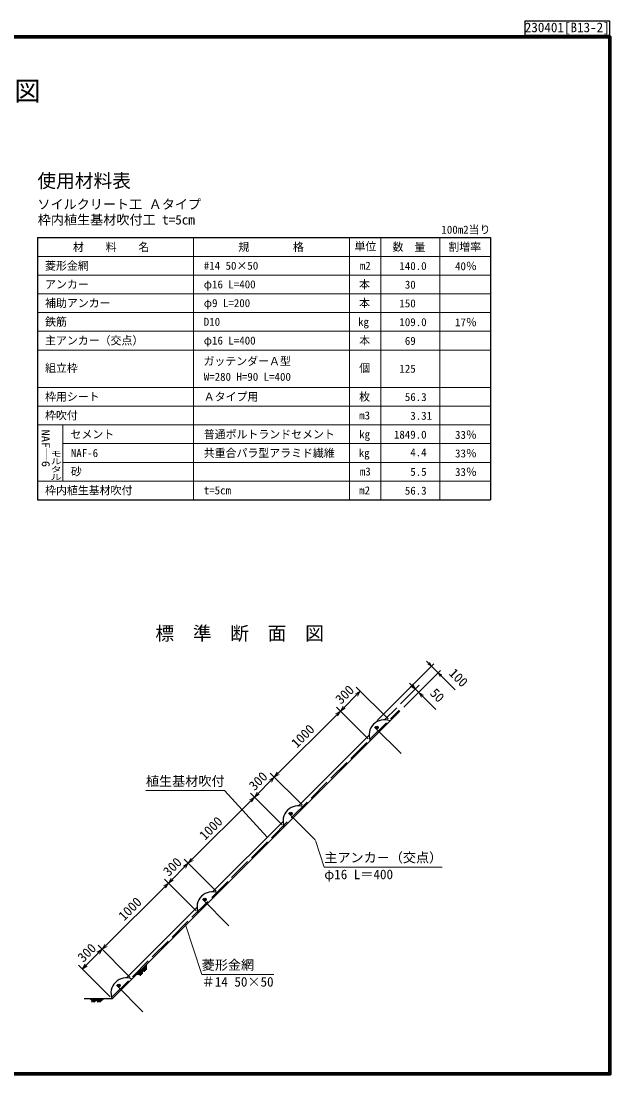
# Model space of a CAD drawing. Units: millimetres, scale not verified. Extents: x 400 to 16400, y 400 to 11650.
# Drawn here: x 10108 to 16400, y 400 to 11650 of the extents above; entities that cross this region are included whole.
import ezdxf
from ezdxf.enums import TextEntityAlignment as Align

# ---------------------------------------------------------------- set-up
doc = ezdxf.new("R2010")
doc.units = ezdxf.units.MM
doc.header["$LTSCALE"] = 40
doc.linetypes.add('USER1', pattern=[7.5, 6, -1.5])
for name, color, linetype, lineweight in [('C-DOC', 3, 'Continuous', 25), ('C-MTR', 5, 'Continuous', 13), ('C-MTR-FRAM', 5, 'Continuous', 25), ('C-MTR-LINE', 5, 'Continuous', 13), ('C-STR', 1, 'Continuous', 25), ('C-STR-DIM', 1, 'Continuous', 13), ('C-STR-HTXT', 1, 'Continuous', 13), ('C-TTL', 2, 'Continuous', 70)]:
    doc.layers.add(name, color=color, linetype=linetype, lineweight=lineweight)
doc.layers.add('C-TTL-TXT', color=7, linetype='Continuous')
doc.styles.add('@ＭＳ ゴシック', font='')
doc.styles.add('ＭＳ ゴシック', font='')
doc.styles.get('@ＭＳ ゴシック').set_extended_font_data('@MS Gothic')
doc.styles.get('ＭＳ ゴシック').set_extended_font_data('MS Gothic')

msp = doc.modelspace()

# ---------------------------------------------------------------- linework, layer by layer
at = {"layer": 'C-DOC'}
for p, q in [((16400, 11650), (15490, 11650)), ((15490, 11650), (15490, 11500)), ((16400, 11500), (16400, 11650)), ((15490, 11500), (16400, 11500))]:
    msp.add_line(p, q, dxfattribs=at)
at = {"layer": 'C-MTR'}
for p, q in [((10285.22, 8535.49), (15124.36, 8535.49)), ((10285.22, 7534.95), (15124.36, 7534.95)), ((10285.22, 6734.51), (15124.36, 6734.51))]:
    msp.add_line(p, q, dxfattribs=at)
at = {"layer": 'C-MTR-FRAM'}
for p, q in [((10285.22, 9335.93), (10285.22, 6534.4)), ((10285.22, 9335.93), (15124.36, 9335.93)), ((15124.36, 9335.83), (15124.36, 6534.4)), ((10285.22, 6534.4), (15124.36, 6534.4))]:
    msp.add_line(p, q, dxfattribs=at)
at = {"layer": 'C-MTR-LINE'}
for p, q in [((11952.01, 9335.93), (11952.01, 6534.4)), ((13618.79, 9335.83), (13618.79, 6534.4)), ((13952.15, 9335.83), (13952.15, 6534.4)), ((14582.48, 9335.83), (14582.48, 6534.4)), ((10285.22, 9135.82), (15124.36, 9135.82)), ((10285.22, 8935.71), (15124.36, 8935.71)), ((10285.22, 8735.6), (15124.36, 8735.6)), ((10285.22, 8335.38), (15124.36, 8335.38)), ((10285.22, 8135.27), (15124.36, 8135.27)), ((10285.22, 7735.06), (15124.36, 7735.06)), ((11677.42, 7735.06), (11680.24, 7735.06)), ((10285.22, 7334.84), (15124.36, 7334.84)), ((10556.18, 7334.84), (10556.18, 6734.51)), ((10556.18, 7134.73), (15124.36, 7134.73)), ((10556.18, 6934.62), (15124.36, 6934.62))]:
    msp.add_line(p, q, dxfattribs=at)
at = {"layer": 'C-STR', "color": 7}
for p, q in [((11080.92, 1201.95), (14156.83, 4277.87)), ((13992.26, 4184.01), (14121.48, 4313.22)), ((13885.14, 4105.17), (14167.98, 3822.32)), ((13073.02, 3264.77), (13826.43, 4018.17)), ((12965.9, 3185.93), (13248.74, 2903.08)), ((12153.78, 2345.53), (12907.19, 3098.94)), ((12046.66, 2266.69), (12329.5, 1983.85)), ((11234.54, 1426.29), (11987.95, 2179.7)), ((11344.28, 1466.35), (11381.13, 1465.7)), ((11355.07, 1476.77), (11381.32, 1476.31)), ((11365.86, 1487.19), (11381.5, 1486.91)), ((11381.77, 1502.56), (11380.86, 1450.06)), ((11392.56, 1512.98), (11391.65, 1460.48)), ((11403.35, 1523.4), (11402.44, 1470.9)), ((11402.98, 1502.19), (11424.19, 1501.82)), ((11403.17, 1512.79), (11424.38, 1512.42)), ((11403.35, 1523.4), (11424.56, 1523.03)), ((11424.93, 1544.23), (11424.02, 1491.74)), ((11435.72, 1554.65), (11434.81, 1502.16)), ((11446.51, 1565.07), (11445.6, 1512.58)), ((11127.42, 1347.45), (11410.26, 1064.61)), ((10952.24, 1201.95), (10780.92, 1201.95)), ((10846.04, 1202.7), (10872.1, 1176.64)), ((10898.17, 1202.7), (10861.04, 1165.58)), ((10861.04, 1202.7), (10879.6, 1184.14)), ((10876.04, 1202.7), (10887.1, 1191.64)), ((10913.17, 1202.7), (10876.04, 1165.58)), ((10928.17, 1202.7), (10891.04, 1165.58)), ((10913.17, 1187.7), (10928.17, 1172.7)), ((10920.67, 1195.2), (10935.67, 1180.2)), ((10958.17, 1202.7), (10921.04, 1165.58)), ((10928.17, 1202.7), (10943.17, 1187.7)), ((10973.17, 1202.7), (10936.04, 1165.58)), ((10988.17, 1202.7), (10951.04, 1165.58)), ((11080.92, 1201.95), (10952.24, 1201.95))]:
    msp.add_line(p, q, dxfattribs=at)
at = {"layer": 'C-STR', "linetype": 'USER1'}
msp.add_line((11085.53, 1225.92), (14147.15, 4287.54), dxfattribs=at)
at = {"layer": 'C-STR', "color": 7}
for centre, radius in [((13909.88, 4101.63), 15), ((13909.88, 4101.63), 8), ((12990.65, 3182.39), 15), ((12990.65, 3182.39), 8), ((12071.41, 2263.15), 15), ((12071.41, 2263.15), 8), ((11152.17, 1343.91), 15), ((11152.17, 1343.91), 8)]:
    msp.add_circle(centre, radius, dxfattribs=at)
for centre in [(13988.89, 4021.54), (13069.65, 3102.3), (12150.42, 2183.06), (11231.18, 1263.82)]:
    msp.add_arc(centre, 162.5, 67.61986, 202.38014, dxfattribs=at)
at = {"layer": 'C-STR-DIM'}
for p, q in [((13913.84, 4176.3), (14519.8, 4782.26)), ((14747.49, 4503.66), (14441.31, 4809.83)), ((14494.34, 4756.8), (14455.37, 4779.3)), ((14494.34, 4756.8), (14471.84, 4795.77)), ((14199.26, 4320.29), (14590.51, 4711.55)), ((14565.06, 4686.09), (14587.56, 4647.12)), ((14565.06, 4686.09), (14604.03, 4663.59)), ((14029.55, 4193.01), (13690.14, 4532.42)), ((14163.9, 4355.65), (14363.43, 4555.18)), ((14538.79, 4294.96), (14257.37, 4576.39)), ((14321.01, 4512.75), (14269.04, 4542.75)), ((14321.01, 4512.75), (14291.01, 4564.71)), ((13520.43, 4277.87), (13732.57, 4490)), ((13732.57, 4490), (13680.61, 4460)), ((13732.57, 4490), (13702.57, 4438.04)), ((14356.36, 4477.4), (14386.36, 4425.44)), ((14356.36, 4477.4), (14408.32, 4447.4)), ((12813.33, 3570.76), (13520.43, 4277.87)), ((13520.43, 4277.87), (13468.47, 4247.87)), ((13817.42, 3980.88), (13478.01, 4320.29)), ((13520.43, 4277.87), (13490.43, 4225.9)), ((13520.43, 4277.87), (13550.43, 4329.83)), ((13520.43, 4277.87), (13572.4, 4307.87)), ((13110.31, 3273.77), (12770.9, 3613.19)), ((12813.33, 3570.76), (12843.33, 3622.72)), ((12813.33, 3570.76), (12865.29, 3600.76)), ((12601.2, 3358.63), (12813.33, 3570.76)), ((12813.33, 3570.76), (12761.37, 3540.76)), ((12813.33, 3570.76), (12783.33, 3518.8)), ((12898.18, 3061.64), (12558.77, 3401.05)), ((12601.2, 3358.63), (12631.2, 3410.59)), ((12601.2, 3358.63), (12653.16, 3388.63)), ((11894.09, 2651.52), (12601.2, 3358.63)), ((12601.2, 3358.63), (12549.23, 3328.63)), ((12601.2, 3358.63), (12571.2, 3306.67)), ((11894.09, 2651.52), (11924.09, 2703.48)), ((11681.96, 2439.39), (11894.09, 2651.52)), ((11894.09, 2651.52), (11842.13, 2621.52)), ((12191.07, 2354.54), (11851.66, 2693.95)), ((11894.09, 2651.52), (11864.09, 2599.56)), ((11894.09, 2651.52), (11946.05, 2681.52)), ((11978.94, 2142.4), (11639.53, 2481.82)), ((11681.96, 2439.39), (11711.96, 2491.35)), ((10974.85, 1732.28), (11681.96, 2439.39)), ((11681.96, 2439.39), (11630, 2409.39)), ((11681.96, 2439.39), (11651.96, 2387.43)), ((11681.96, 2439.39), (11733.92, 2469.39)), ((10762.72, 1520.15), (10974.85, 1732.28)), ((10974.85, 1732.28), (10922.89, 1702.28)), ((11271.84, 1435.3), (10932.42, 1774.71)), ((10974.85, 1732.28), (10944.85, 1680.32)), ((10974.85, 1732.28), (11004.85, 1784.24)), ((10974.85, 1732.28), (11026.81, 1762.28)), ((11059.7, 1223.17), (10720.29, 1562.58)), ((10762.72, 1520.15), (10792.72, 1572.11)), ((10762.72, 1520.15), (10814.68, 1550.15))]:
    msp.add_line(p, q, dxfattribs=at)
at = {"layer": 'C-STR-HTXT'}
for p, q in [((12282.34, 3427.09), (11442.34, 3427.09)), ((12737.95, 2929.7), (12282.34, 3427.09)), ((13255.22, 2894.65), (13348.08, 2610.05)), ((13348.08, 2610.05), (13855.92, 2610.05)), ((13348.08, 2610.05), (14608.08, 2610.05)), ((11861.98, 2002.37), (12038.16, 1462.45)), ((12038.16, 1462.45), (12808.16, 1462.45))]:
    msp.add_line(p, q, dxfattribs=at)
at = {"layer": 'C-TTL'}
msp.add_lwpolyline([(400, 400), (16400, 400), (16400, 11480), (400, 11480)], close=True, dxfattribs=at)

# ---------------------------------------------------------------- texts
at = {"layer": 'C-DOC', "style": 'ＭＳ ゴシック'}
msp.add_text('230401[B13-2]', height=102.6, dxfattribs=at).set_placement((15490, 11500), align=Align.BOTTOM_LEFT)
at = {"layer": 'C-MTR', "style": 'ＭＳ ゴシック'}
for s, height, p in [('使用材料表', 146.6, (10282.74, 9825.91)), ('ソイルクリート工 Ａタイプ', 102.6, (10282.74, 9610.27)), ('枠内植生基材吹付工 t=5cm', 102.6, (10286.75, 9445.29)), ('100m2当り', 85.53, (14599.33, 9352.6)), ('材\u3000\u3000料\u3000\u3000名', 85.53, (10662.28, 9166.39)), ('規\u3000\u3000\u3000\u3000格', 85.53, (12429.29, 9167.48)), ('単位', 85.53, (13670.65, 9174.49)), ('数\u3000量', 85.53, (14078.02, 9168.46)), ('割増率', 85.53, (14673.27, 9168.46)), ('菱形金網', 85.53, (10364.57, 8967.37)), ('#14 50×50', 85.53, (12060.34, 8967.37)), ('m2', 85.53, (13727.58, 8967.28)), ('140.0 ', 85.53, (14150.39, 8964.31)), ('40％', 85.53, (14745.1, 8962.12)), ('本', 85.53, (13719.58, 8768)), ('アンカー', 85.53, (10364.57, 8768.1)), ('φ16 L=400', 85.53, (12060.34, 8768.1)), (' 30   ', 85.53, (14150.39, 8765.03)), ('補助アンカー', 85.53, (10364.57, 8567.99)), ('φ9 L=200', 85.53, (12060.34, 8567.99)), ('本', 85.53, (13719.58, 8567.89)), ('150   ', 85.53, (14150.39, 8564.92)), ('鉄筋', 85.53, (10364.57, 8367.88)), ('D10', 85.53, (12060.34, 8367.88)), ('kg', 85.53, (13708.68, 8367.78)), ('109.0 ', 85.53, (14150.39, 8364.81)), ('17％', 85.53, (14745.1, 8362.63)), ('主アンカー（交点）', 85.53, (10364.57, 8167.77)), ('φ16 L=400', 85.53, (12060.34, 8167.77)), ('本', 85.53, (13720.68, 8167.67)), (' 69   ', 85.53, (14150.39, 8164.7)), ('組立枠', 85.53, (10364.57, 7874.42)), ('ガッテンダーＡ型 ', 85.53, (12057.37, 7947.49)), ('個', 85.53, (13721.74, 7874.31)), ('W=280 H=90 L=400', 85.53, (12060.34, 7780.64)), ('125   ', 85.53, (14150.39, 7867)), ('枠用シート', 85.53, (10364.57, 7567.44)), ('Ａタイプ用', 85.53, (12060.34, 7567.44)), ('枚', 85.53, (13720.68, 7567.34)), (' 56.3 ', 85.53, (14150.39, 7564.38)), ('枠吹付', 85.53, (10364.57, 7367.33)), ('m3', 85.53, (13720.68, 7367.24)), ('\u30003.31', 85.53, (14150.39, 7364.27)), ('セメント', 85.53, (10636.1, 7165.56)), ('普通ポルトランドセメント', 85.53, (12060.34, 7165.56)), ('kg', 85.53, (13720.68, 7165.46)), ('1849.0 ', 85.53, (14091.87, 7162.49)), ('33％', 85.53, (14745.1, 7160.31)), ('共重合パラ型アラミド繊維', 85.53, (12060.34, 6965.45)), ('NAF-6', 85.53, (10640.46, 6966.04)), ('kg', 85.53, (13716.05, 6967.02)), ('  4.4 ', 85.53, (14150.39, 6973.12)), ('33％', 85.53, (14745.1, 6961.86)), ('砂', 85.53, (10640.46, 6767.59)), ('m3', 85.53, (13727.58, 6768.57)), ('  5.5', 85.53, (14150.39, 6765.61)), ('33％', 85.53, (14745.1, 6763.42)), ('枠内植生基材吹付', 85.53, (10364.57, 6566.9)), ('t=5cm', 85.53, (12060.34, 6566.9)), ('m2', 85.53, (13720.68, 6566.8)), (' 56.3', 85.53, (14150.39, 6563.83))]:
    msp.add_text(s, height=height, dxfattribs=at).set_placement(p, align=Align.BOTTOM_LEFT)
at = {"layer": 'C-MTR', "style": '@ＭＳ ゴシック'}
for s, width, p in [('NAF｜6', 1.15, (10304.31, 6884.24)), ('\u3000\u3000モルタル', 0.7, (10412.45, 6736.46))]:
    msp.add_text(s, height=85.53, rotation=270, dxfattribs=dict(at, width=width)).set_placement(p, align=Align.BOTTOM_RIGHT)
at = {"layer": 'C-STR-DIM', "color": 7, "style": 'ＭＳ ゴシック'}
for s, rotation, p in [('100', 315, (14649.91, 4650.74)), ('300', 45, (13548.72, 4322.12)), ('50', 315, (14447.98, 4437.72)), ('1000', 45, (13077.18, 3854.04)), ('300', 45, (12624.47, 3397.87)), ('1000', 45, (12095.5, 2868.9)), ('300', 45, (11708.32, 2481.72)), ('1000', 45, (11230.72, 2007.59)), ('300', 45, (10794.46, 1564.03))]:
    msp.add_text(s, height=102.6, rotation=rotation, dxfattribs=at).set_placement(p, align=Align.BOTTOM_LEFT)
for s, p in [('植生基材吹付', (11442.34, 3447.09)), ('主アンカ－（交点）', (13348.08, 2630.05)), ('φ16 L＝400', (13348.08, 2450.05)), ('菱形金網', (12038.16, 1482.45)), ('＃14 50×50', (12038.16, 1302.45))]:
    msp.add_text(s, height=102.6, dxfattribs=at).set_placement(p, align=Align.BOTTOM_LEFT)
at = {"layer": 'C-TTL-TXT', "color": 3, "style": 'ＭＳ ゴシック'}
msp.add_text('簡易吹付法枠工標準施工図', height=205.3, dxfattribs=at).set_placement((8637.52, 10739.09), align=Align.BOTTOM_CENTER)
at = {"layer": 'C-TTL-TXT', "style": 'ＭＳ ゴシック'}
msp.add_text('標\u3000準\u3000断\u3000面\u3000図', height=146.6, dxfattribs=at).set_placement((11543.89, 4990.27), align=Align.BOTTOM_LEFT)

doc.saveas('drawing.dxf')
